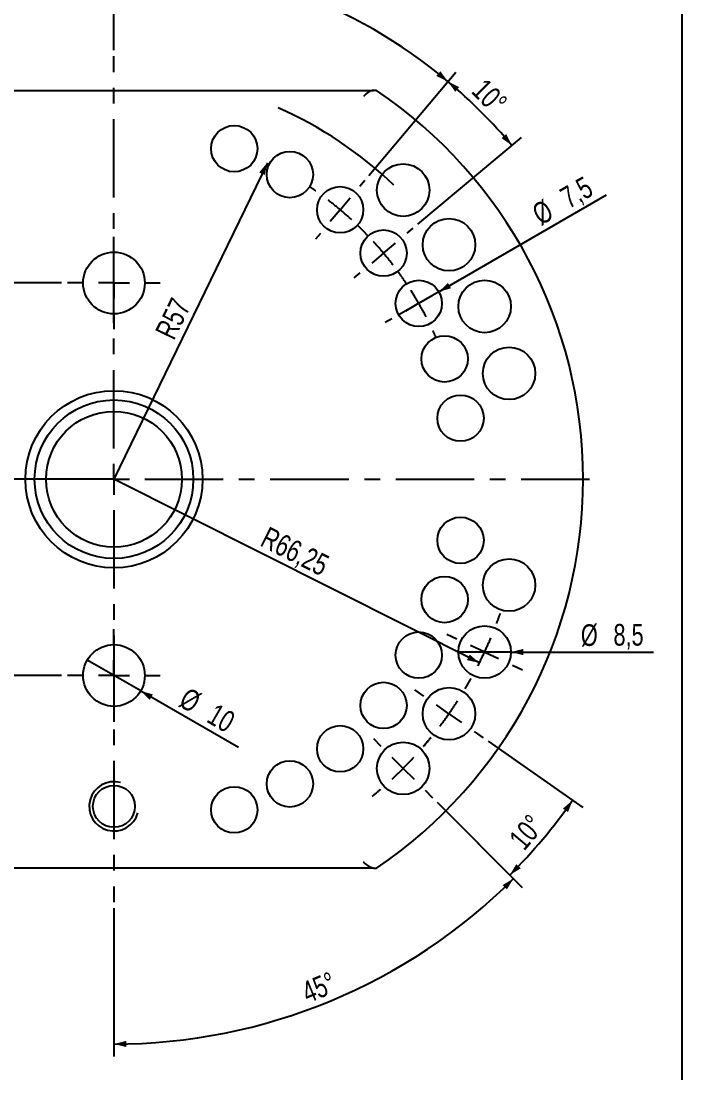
# Model space of a CAD drawing. Header units: millimetres. Extents: x 8 to 3888, y -9857 to 412.
# Drawn here: x 479 to 586, y 105.6 to 276 of the extents above; entities that cross this region are included whole.
import ezdxf

# ---------------------------------------------------------------- set-up
doc = ezdxf.new("R2010")
doc.units = ezdxf.units.MM
doc.linetypes.add('CENTERX2', pattern=[20.32, 12.7, -2.54, 2.54, -2.54])
for name, color, linetype in [('CENTERLINE', 4, 'CENTERX2'), ('DETAIL', 3, 'Continuous'), ('DIMENSIONS', 2, 'Continuous')]:
    doc.layers.add(name, color=color, linetype=linetype)
doc.layers.add('OUTLINE', color=7, linetype='Continuous', lineweight=25)
doc.styles.add('SLDTEXTSTYLE0', font='TXT', dxfattribs={"width": 0.75})
doc.dimstyles.new('SLDDIMSTYLE1', dxfattribs={"dimtxt": 3.5, "dimasz": 2, "dimexe": 0, "dimexo": 0.0625, "dimgap": 0.875, "dimtad": 1, "dimrnd": 1e-09, "dimzin": 12, "dimdsep": 46, "dimtxsty": 'SLDTEXTSTYLE0', "dimsah": 1, "dimcen": 0.09, "dimadec": 0, "dimazin": 3, "dimtfac": 1, "dimtofl": 0, "dimtmove": 0, "dimatfit": 3, "dimfxl": 0, "dimfrac": 2, "dimtolj": 1, "dimtzin": 12, "dimarcsym": 0})
doc.dimstyles.new('SLDDIMSTYLE12', dxfattribs={"dimtxt": 3.5, "dimasz": 2, "dimexe": 0, "dimexo": 0.0625, "dimgap": 0.875, "dimtad": 1, "dimrnd": 1e-09, "dimzin": 12, "dimdsep": 46, "dimtxsty": 'SLDTEXTSTYLE0', "dimsah": 1, "dimcen": 0, "dimadec": 0, "dimazin": 3, "dimtfac": 1, "dimtofl": 0, "dimtmove": 0, "dimatfit": 3, "dimfxl": 0, "dimfrac": 2, "dimtolj": 1, "dimtzin": 12, "dimarcsym": 0})
doc.dimstyles.new('SLDDIMSTYLE14', dxfattribs={"dimtxt": 3.5, "dimasz": 2, "dimexe": 0, "dimexo": 0.0625, "dimgap": 0.875, "dimtad": 1, "dimrnd": 1e-09, "dimzin": 12, "dimdsep": 46, "dimtxsty": 'SLDTEXTSTYLE0', "dimblk1": 'NONE', "dimsah": 1, "dimcen": 0, "dimadec": 0, "dimazin": 3, "dimtfac": 1, "dimtmove": 0, "dimatfit": 3, "dimldrblk": 'NONE', "dimfxl": 0, "dimfrac": 2, "dimtolj": 1, "dimtzin": 12, "dimarcsym": 0})
doc.dimstyles.new('SLDDIMSTYLE15', dxfattribs={"dimtxt": 3.5, "dimasz": 2, "dimexe": 0, "dimexo": 0.0625, "dimgap": 0.875, "dimtad": 1, "dimrnd": 1e-09, "dimzin": 12, "dimdsep": 46, "dimtxsty": 'SLDTEXTSTYLE0', "dimblk1": 'NONE', "dimsah": 1, "dimcen": 0, "dimadec": 0, "dimazin": 3, "dimtfac": 1, "dimtmove": 0, "dimatfit": 3, "dimldrblk": 'NONE', "dimfxl": 0, "dimfrac": 2, "dimtolj": 1, "dimtzin": 12, "dimarcsym": 0})
doc.dimstyles.new('SLDDIMSTYLE16', dxfattribs={"dimtxt": 3.5, "dimasz": 2, "dimexe": 0, "dimexo": 0.0625, "dimgap": 0.875, "dimtad": 1, "dimrnd": 1e-09, "dimzin": 12, "dimdsep": 46, "dimtxsty": 'SLDTEXTSTYLE0', "dimblk1": 'NONE', "dimsah": 1, "dimcen": 0, "dimadec": 0, "dimazin": 3, "dimtfac": 1, "dimtmove": 0, "dimatfit": 3, "dimldrblk": 'NONE', "dimfxl": 0, "dimfrac": 2, "dimtolj": 1, "dimtzin": 12, "dimarcsym": 0})
doc.dimstyles.new('SLDDIMSTYLE2', dxfattribs={"dimtxt": 3.5, "dimasz": 2, "dimexe": 0, "dimexo": 0.0625, "dimgap": 0.875, "dimtad": 1, "dimdec": 4, "dimzin": 12, "dimdsep": 46, "dimtxsty": 'SLDTEXTSTYLE0', "dimsah": 1, "dimcen": 0.09, "dimazin": 3, "dimtfac": 1, "dimtofl": 0, "dimtmove": 0, "dimatfit": 3, "dimfxl": 0, "dimfrac": 2, "dimtolj": 1, "dimtzin": 12, "dimarcsym": 0})
doc.dimstyles.new('SLDDIMSTYLE6', dxfattribs={"dimtxt": 3.5, "dimasz": 2, "dimexe": 0, "dimexo": 0.0625, "dimgap": 0.875, "dimtad": 1, "dimrnd": 1e-09, "dimzin": 12, "dimdsep": 46, "dimtxsty": 'SLDTEXTSTYLE0', "dimsah": 1, "dimcen": 0, "dimadec": 0, "dimazin": 3, "dimtfac": 1, "dimtofl": 0, "dimtmove": 0, "dimatfit": 3, "dimfxl": 0, "dimfrac": 2, "dimtolj": 1, "dimtzin": 12, "dimarcsym": 0})
doc.dimstyles.new('SLDDIMSTYLE7', dxfattribs={"dimtxt": 3.5, "dimasz": 2, "dimexe": 0, "dimexo": 0.0625, "dimgap": 0.875, "dimtad": 1, "dimdec": 1, "dimrnd": 1e-09, "dimzin": 12, "dimdsep": 46, "dimtxsty": 'SLDTEXTSTYLE0', "dimsah": 1, "dimcen": 0.09, "dimadec": 0, "dimazin": 3, "dimtfac": 1, "dimtdec": 1, "dimtofl": 0, "dimtmove": 0, "dimatfit": 3, "dimfxl": 0, "dimfrac": 2, "dimtolj": 1, "dimtzin": 12, "dimarcsym": 0})

# ---------------------------------------------------------------- blocks, each defined once
blk = doc.blocks.new('_D_29')
at = {"layer": 'DIMENSIONS'}
for q in [(489.67, 172.46), (514.16, 158.32)]:
    blk.add_line((498.33, 167.46), q, dxfattribs=at)
blk.add_solid([(498.33, 167.46), (499.81, 166.02), (500.31, 166.89)], dxfattribs=at)
at = {"layer": 'DIMENSIONS', "char_height": 3.5, "attachment_point": 1, "rotation": 330, "style": 'SLDTEXTSTYLE0'}
for s, insert in [('%%c', (506.04, 168.17)), ('10', (510.57, 165.56))]:
    blk.add_mtext(s, dxfattribs=dict(at, insert=insert))
blk = doc.blocks.new('_None')
blk = doc.blocks.new('_D_30')
at = {"layer": 'DIMENSIONS'}
for p, q in [((493, 201.76), (399.54, 201.76)), ((401.54, 138.76), (401.54, 201.76)), ((450.97, 138.76), (399.54, 138.76))]:
    blk.add_line(p, q, dxfattribs=at)
for points in [[(401.54, 201.76), (401.04, 199.76), (402.04, 199.76)], [(401.54, 138.76), (402.04, 140.76), (401.04, 140.76)]]:
    blk.add_solid(points, dxfattribs=at)
at = {"layer": 'DIMENSIONS', "insert": (397.03, 167.69), "char_height": 3.5, "attachment_point": 1, "rotation": 90, "style": 'SLDTEXTSTYLE0'}
blk.add_mtext('63', dxfattribs=at)
blk = doc.blocks.new('_D_31')
at = {"layer": 'DIMENSIONS'}
for p, q in [((485.5, 233.56), (407.54, 233.56)), ((409.54, 201.76), (409.54, 233.56)), ((493, 201.76), (407.54, 201.76))]:
    blk.add_line(p, q, dxfattribs=at)
for points in [[(409.54, 233.56), (409.04, 231.56), (410.04, 231.56)], [(409.54, 201.76), (410.04, 203.76), (409.04, 203.76)]]:
    blk.add_solid(points, dxfattribs=at)
at = {"layer": 'DIMENSIONS', "insert": (405.03, 213.14), "char_height": 3.5, "attachment_point": 1, "rotation": 90, "style": 'SLDTEXTSTYLE0'}
blk.add_mtext('31,8', dxfattribs=at)
blk = doc.blocks.new('_D_32')
at = {"layer": 'DIMENSIONS'}
for p, q in [((450.97, 264.76), (399.54, 264.76)), ((401.54, 201.76), (401.54, 264.76)), ((493, 201.76), (399.54, 201.76))]:
    blk.add_line(p, q, dxfattribs=at)
for points in [[(401.54, 264.76), (401.04, 262.76), (402.04, 262.76)], [(401.54, 201.76), (402.04, 203.76), (401.04, 203.76)]]:
    blk.add_solid(points, dxfattribs=at)
at = {"layer": 'DIMENSIONS', "insert": (397.03, 230.69), "char_height": 3.5, "attachment_point": 1, "rotation": 90, "style": 'SLDTEXTSTYLE0'}
blk.add_mtext('63', dxfattribs=at)
blk = doc.blocks.new('_D_33')
at = {"layer": 'DIMENSIONS'}
for p, q in [((414.76, 201.76), (407.54, 201.76)), ((409.54, 201.76), (409.54, 169.96)), ((485.5, 169.96), (407.54, 169.96))]:
    blk.add_line(p, q, dxfattribs=at)
for points in [[(409.54, 201.76), (409.04, 199.76), (410.04, 199.76)], [(409.54, 169.96), (410.04, 171.96), (409.04, 171.96)]]:
    blk.add_solid(points, dxfattribs=at)
at = {"layer": 'DIMENSIONS', "insert": (405.03, 181.33), "char_height": 3.5, "attachment_point": 1, "rotation": 90, "style": 'SLDTEXTSTYLE0'}
blk.add_mtext('31,8', dxfattribs=at)
blk = doc.blocks.new('_D_34')
at = {"layer": 'DIMENSIONS'}
for p, q in [((494, 271.3), (494, 287.9)), ((535.3, 250.97), (549.37, 267.74))]:
    blk.add_line(p, q, dxfattribs=at)
blk.add_arc((494, 201.76), 84.14, 50, 90, dxfattribs=at)
for points in [[(494, 285.9), (496, 285.37), (496.01, 286.37)], [(548.09, 266.21), (546.86, 267.87), (546.22, 267.09)]]:
    blk.add_solid(points, dxfattribs=at)
at = {"layer": 'DIMENSIONS', "insert": (521.02, 286.27), "char_height": 3.5, "attachment_point": 1, "rotation": 340, "style": 'SLDTEXTSTYLE0'}
blk.add_mtext('40°', dxfattribs=at)
blk = doc.blocks.new('_D_35')
at = {"layer": 'DIMENSIONS'}
for p, q in [((535.3, 250.97), (549.37, 267.74)), ((543.22, 243.06), (559.99, 257.13))]:
    blk.add_line(p, q, dxfattribs=at)
blk.add_arc((494, 201.76), 84.14, 40, 50, dxfattribs=at)
for points in [[(548.09, 266.21), (549.28, 264.53), (549.93, 265.29)], [(558.46, 255.84), (557.53, 257.68), (556.77, 257.03)]]:
    blk.add_solid(points, dxfattribs=at)
at = {"layer": 'DIMENSIONS', "insert": (554.2, 266.93), "char_height": 3.5, "attachment_point": 1, "rotation": 315, "style": 'SLDTEXTSTYLE0'}
blk.add_mtext('10°', dxfattribs=at)
blk = doc.blocks.new('_D_36')
at = {"layer": 'DIMENSIONS'}
blk.add_line((518.85, 253.05), (494, 201.76), dxfattribs=at)
blk.add_arc((494, 201.76), 65.79, 46.4266, 66.1633, dxfattribs=at)
blk.add_solid([(518.85, 253.05), (517.53, 251.47), (518.43, 251.04)], dxfattribs=at)
at = {"layer": 'DIMENSIONS', "insert": (500.57, 225.64), "char_height": 3.5, "attachment_point": 1, "rotation": 64.1538, "style": 'SLDTEXTSTYLE0'}
blk.add_mtext('R57', dxfattribs=at)
blk = doc.blocks.new('_D_37')
at = {"layer": 'DIMENSIONS'}
for q in [(573.8, 247.83), (540.12, 228.38)]:
    blk.add_line((546.61, 232.13), q, dxfattribs=at)
blk.add_solid([(546.61, 232.13), (548.6, 232.7), (548.1, 233.56)], dxfattribs=at)
at = {"layer": 'DIMENSIONS', "char_height": 3.5, "attachment_point": 1, "rotation": 30, "style": 'SLDTEXTSTYLE0'}
for s, insert in [('7,5', (565.92, 248.54)), ('%%c', (561.38, 245.85))]:
    blk.add_mtext(s, dxfattribs=dict(at, insert=insert))
blk = doc.blocks.new('_D_38')
at = {"layer": 'DIMENSIONS'}
for p, q in [((546.33, 149.43), (560.13, 135.63)), ((494, 132.24), (494, 108.24))]:
    blk.add_line(p, q, dxfattribs=at)
blk.add_arc((494, 201.76), 91.52, 270, 315, dxfattribs=at)
for points in [[(558.72, 137.04), (556.94, 136), (557.64, 135.29)], [(494, 110.24), (496.01, 109.76), (496, 110.76)]]:
    blk.add_solid(points, dxfattribs=at)
at = {"layer": 'DIMENSIONS', "insert": (524.05, 120.03), "char_height": 3.5, "attachment_point": 1, "rotation": 22.5, "style": 'SLDTEXTSTYLE0'}
blk.add_mtext('45°', dxfattribs=at)
blk = doc.blocks.new('_D_39')
at = {"layer": 'DIMENSIONS'}
for p, q in [((554.62, 159.31), (569.93, 148.59)), ((546.33, 149.43), (559.55, 136.21))]:
    blk.add_line(p, q, dxfattribs=at)
blk.add_arc((494, 201.76), 90.7, 315, 325, dxfattribs=at)
for points in [[(568.3, 149.74), (566.72, 148.4), (567.54, 147.82)], [(558.13, 137.63), (559.89, 138.71), (559.17, 139.4)]]:
    blk.add_solid(points, dxfattribs=at)
at = {"layer": 'DIMENSIONS', "insert": (557.76, 143.66), "char_height": 3.5, "attachment_point": 1, "rotation": 50, "style": 'SLDTEXTSTYLE0'}
blk.add_mtext('10°', dxfattribs=at)
blk = doc.blocks.new('_D_40')
at = {"layer": 'DIMENSIONS'}
blk.add_line((553.19, 172), (494, 201.76), dxfattribs=at)
blk.add_solid([(553.19, 172), (551.63, 173.35), (551.18, 172.45)], dxfattribs=at)
at = {"layer": 'DIMENSIONS', "insert": (519.05, 194.2), "char_height": 3.5, "attachment_point": 1, "rotation": 333.3114, "style": 'SLDTEXTSTYLE0'}
blk.add_mtext('R66,25', dxfattribs=at)
blk = doc.blocks.new('_D_41')
at = {"layer": 'DIMENSIONS'}
for q in [(549.8, 173.76), (581.38, 173.76)]:
    blk.add_line((558.3, 173.76), q, dxfattribs=at)
blk.add_solid([(558.3, 173.76), (560.3, 173.26), (560.3, 174.26)], dxfattribs=at)
at = {"layer": 'DIMENSIONS', "char_height": 3.5, "attachment_point": 1, "style": 'SLDTEXTSTYLE0'}
for s, insert in [('%%c', (569.63, 178.25)), ('8,5', (574.91, 178.3))]:
    blk.add_mtext(s, dxfattribs=dict(at, insert=insert))
blk = doc.blocks.new('SW_CENTERMARKSYMBOL_1')
at = {"layer": 'CENTERLINE', "color": 0}
for p, q in [((0, 5), (0, 7.5)), ((0, 0), (0, 2.5)), ((-5, 0), (-7.5, 0)), ((0, 0), (-2.5, 0)), ((0, 0), (0, -2.5)), ((0, 0), (2.5, 0)), ((5, 0), (7.5, 0)), ((0, -5), (0, -7.5))]:
    blk.add_line(p, q, dxfattribs=at)
blk = doc.blocks.new('SW_CENTERMARKSYMBOL_2')
at = {"layer": 'CENTERLINE', "color": 0}
for p, q in [((0, 5), (0, 68.55)), ((0, 0), (0, 2.5)), ((-5, 0), (-78.24, 0)), ((0, 0), (-2.5, 0)), ((0, 0), (0, -2.5)), ((0, 0), (2.5, 0)), ((5, 0), (77, 0)), ((0, -5), (0, -68.52))]:
    blk.add_line(p, q, dxfattribs=at)
blk = doc.blocks.new('SW_CENTERMARKSYMBOL_3')
at = {"layer": 'CENTERLINE', "color": 0}
for p, q in [((0, 5), (0, 7.5)), ((0, 0), (0, 2.5)), ((-5, 0), (-7.5, 0)), ((0, 0), (-2.5, 0)), ((0, 0), (0, -2.5)), ((0, 0), (2.5, 0)), ((5, 0), (7.5, 0)), ((0, -5), (0, -7.5))]:
    blk.add_line(p, q, dxfattribs=at)
blk = doc.blocks.new('SW_CENTERMARKSYMBOL_4')
at = {"layer": 'CENTERLINE', "color": 0}
for p, q in [((3.21, 3.83), (4.02, 4.79)), ((0, 0), (1.61, 1.92)), ((0, 0), (-1.61, -1.92)), ((10.86, -3.81), (11.81, -3.01)), ((-3.21, -3.83), (-4.02, -4.79)), ((7.03, -7.03), (8.94, -5.42)), ((7.03, -7.03), (5.11, -8.63)), ((3.2, -10.24), (2.24, -11.04)), ((17.05, -12.66), (18.14, -12.04)), ((12.72, -15.16), (10.56, -16.41)), ((12.72, -15.16), (14.89, -13.91)), ((8.39, -17.66), (7.31, -18.29))]:
    blk.add_line(p, q, dxfattribs=at)
for start, end in [(55.0259, 56.2824), (50, 52.513), (47.487, 50), (45.0259, 46.2824), (43.7176, 44.9741), (40, 42.513), (37.487, 40), (35.0259, 36.2824), (33.7176, 34.9741), (30, 32.513), (27.487, 30), (23.7176, 24.9741)]:
    blk.add_arc((-36.64, -43.66), 57, start, end, dxfattribs=at)
blk = doc.blocks.new('SW_CENTERMARKSYMBOL_5')
at = {"layer": 'CENTERLINE', "color": 0}
for p, q in [((8.67, 20.96), (7.08, 21.7)), ((13.2, 18.85), (10.93, 19.9)), ((13.2, 18.85), (15.46, 17.79)), ((17.73, 16.73), (19.31, 15.99)), ((3.33, 11.71), (1.89, 12.72)), ((7.42, 8.85), (5.38, 10.28)), ((7.42, 8.85), (9.47, 7.41)), ((11.52, 5.98), (12.95, 4.97)), ((-3.54, 3.54), (-4.77, 4.77)), ((0, 0), (-1.77, 1.77)), ((0, 0), (1.77, -1.77)), ((3.54, -3.54), (4.77, -4.77))]:
    blk.add_line(p, q, dxfattribs=at)
for start, end in [(339.3242, 340.8377), (335, 337.1621), (332.8379, 335), (329.1623, 330.6758), (329.3242, 330.8377), (325, 327.1621), (322.8379, 325), (319.1623, 320.6758), (319.3242, 320.8377), (315, 317.1621), (312.8379, 315), (309.1623, 310.6758)]:
    blk.add_arc((-46.85, 46.85), 66.25, start, end, dxfattribs=at)

msp = doc.modelspace()

# ---------------------------------------------------------------- linework, layer by layer
at = {"layer": 'DETAIL'}
msp.add_arc((494.00245, 148.75653), 4, 75, 345, dxfattribs=at)
at = {"layer": 'OUTLINE'}
for p, q in [((586, 412), (586, 8)), ((451.97456, 264.75653), (536.03034, 264.75653)), ((536.03034, 138.75653), (451.97456, 138.75653))]:
    msp.add_line(p, q, dxfattribs=at)
for centre, radius in [((513.4976, 255.31901), 3.75), ((522.50245, 251.11998), 3.75), ((540.84827, 248.60236), 4.25), ((530.64134, 245.42107), 3.75), ((548.27127, 239.75597), 4.25), ((537.66698, 238.39543), 3.75), ((494.00245, 233.55653), 5), ((543.3659, 230.25653), 3.75), ((554.04534, 229.75499), 4.25), ((547.56493, 221.25168), 3.75), ((557.99504, 218.9033), 4.25), ((494.00245, 201.75653), 14.35), ((550.13649, 211.65448), 3.75), ((494.00245, 201.75653), 12.85), ((494.00245, 201.75653), 11), ((550.13649, 191.85859), 3.75), ((557.99504, 184.60977), 4.25), ((547.56493, 182.26139), 3.75), ((554.04534, 173.75807), 4.25), ((543.3659, 173.25653), 3.75), ((494.00245, 169.95653), 5), ((537.66698, 165.11764), 3.75), ((548.27127, 163.75709), 4.25), ((530.64134, 158.092), 3.75), ((540.84827, 154.91071), 4.25), ((522.50245, 152.39309), 3.75), ((494.00245, 148.75653), 3.4), ((513.4976, 148.19405), 3.75)]:
    msp.add_circle(centre, radius, dxfattribs=at)
msp.add_arc((494.00245, 201.75653), 76, 304.0092414, 55.9907586, dxfattribs=at)
for points, knots in [([(536.03034, 264.75653), (535.89314, 264.75653), (535.76019, 264.7306), (535.49026, 264.62945), (535.35473, 264.55415), (535.08483, 264.36891), (534.94728, 264.25675), (534.74351, 264.07702), (534.67559, 264.0149), (534.5386, 263.88737), (534.46858, 263.82104), (534.40047, 263.75653)], [0, 0, 0, 0, 0.25, 0.25, 0.5, 0.5, 0.75, 0.75, 0.875, 0.875, 1, 1, 1, 1]), ([(536.51127, 264.75653), (536.51127, 264.75653), (536.46011, 264.75653), (536.28732, 264.75653), (536.16662, 264.75653), (536.03034, 264.75653)], [0, 0, 0, 0, 0.5, 0.5, 1, 1, 1, 1]), ([(536.03034, 138.75653), (535.89314, 138.75653), (535.76019, 138.78247), (535.49026, 138.88362), (535.35473, 138.95892), (535.08483, 139.14415), (534.94728, 139.25632), (534.74351, 139.43605), (534.67559, 139.49816), (534.5386, 139.62569), (534.46858, 139.69202), (534.40047, 139.75653)], [0, 0, 0, 0, 0.25, 0.25, 0.5, 0.5, 0.75, 0.75, 0.875, 0.875, 1, 1, 1, 1]), ([(536.03034, 138.75653), (536.16671, 138.75653), (536.28791, 138.75653), (536.41746, 138.75653), (536.45246, 138.75653), (536.49908, 138.75653), (536.51127, 138.75653), (536.51127, 138.75653)], [0, 0, 0, 0, 0.5, 0.5, 0.75, 0.75, 1, 1, 1, 1])]:
    msp.add_open_spline(points, degree=3, knots=knots, dxfattribs=at)

# ---------------------------------------------------------------- block references
at = {"layer": 'CENTERLINE'}
for name, p in [('SW_CENTERMARKSYMBOL_2', (494.00245, 201.75653)), ('SW_CENTERMARKSYMBOL_4', (530.64134, 245.42107)), ('SW_CENTERMARKSYMBOL_3', (494.00245, 233.55653)), ('SW_CENTERMARKSYMBOL_5', (540.84827, 154.91071)), ('SW_CENTERMARKSYMBOL_1', (494.00245, 169.95653))]:
    msp.add_blockref(name, p, dxfattribs=at)

# ---------------------------------------------------------------- dimensions: what is measured, and where the dimension line sits
at = {"layer": 'DIMENSIONS'}
for base, line1, line2, picture, middle in [((522.78, 280.8222), ((494.00245, 270.30162), (494.00245, 133.24111)), ((534.65877, 250.20884), (526.62392, 240.63329)), '_D_34', (522.78, 280.8222)), ((529.02519, 117.20417), ((545.62124, 150.13774), (536.0753, 159.68368)), ((494.00245, 270.30162), (494.00245, 133.24111)), '_D_38', (529.02519, 117.20417)), ((553.49835, 261.25244), ((534.65877, 250.20884), (526.62392, 240.63329)), ((542.45476, 242.41285), (532.8792, 234.378)), '_D_35', (553.49835, 261.25244)), ((563.479, 143.45879), ((545.62124, 150.13774), (536.0753, 159.68368)), ((553.80055, 159.88545), (542.742, 167.62874)), '_D_39', (563.479, 143.45879))]:
    dim = msp.add_angular_dim_2l(base=base, line1=line1, line2=line2, dimstyle='SLDDIMSTYLE2', dxfattribs=at)
    dim.commit()
    dim.dimension.update_dxf_attribs({"geometry": picture, "text_midpoint": middle, "dimtype": 162})
for base, p1, p2, dimstyle, picture, middle in [((401.53785, 264.75653), (494.00245, 201.75653), (451.97456, 264.75653), 'SLDDIMSTYLE1', '_D_32', (401.53785, 233.25653)), ((409.53785, 233.55653), (494.00245, 201.75653), (486.50245, 233.55653), 'SLDDIMSTYLE7', '_D_31', (409.53785, 217.65653)), ((401.53785, 201.75653), (451.97456, 138.75653), (494.00245, 201.75653), 'SLDDIMSTYLE7', '_D_30', (401.53785, 170.25653)), ((409.53785, 169.95653), (415.76401, 201.75653), (486.50245, 169.95653), 'SLDDIMSTYLE1', '_D_33', (409.53785, 185.85653))]:
    dim = msp.add_linear_dim(base=base, p1=p1, p2=p2, angle=90, dimstyle=dimstyle, dxfattribs=at)
    dim.commit()
    dim.dimension.update_dxf_attribs({"geometry": picture, "text_midpoint": middle, "dimtype": 160})
for mpoint, dimstyle, picture, middle in [((518.852, 253.05468), 'SLDDIMSTYLE6', '_D_36', (506.42723, 227.40562)), ((553.1942, 172.00088), 'SLDDIMSTYLE12', '_D_40', (523.59834, 186.87872))]:
    dim = msp.add_radius_dim(center=(494.00245, 201.75653), mpoint=mpoint, dimstyle=dimstyle, dxfattribs=at)
    dim.commit()
    dim.dimension.update_dxf_attribs({"geometry": picture, "text_midpoint": middle, "dimtype": 164})
for p1, p2, dimstyle, picture, middle in [((540.1183, 228.38153), (546.61349, 232.13153), 'SLDDIMSTYLE15', '_D_37', (568.82695, 244.95649)), ((549.79534, 173.75807), (558.29534, 173.75807), 'SLDDIMSTYLE16', '_D_41', (575.68437, 173.75808)), ((489.67232, 172.45653), (498.33258, 167.45653), 'SLDDIMSTYLE14', '_D_29', (508.4865, 161.59418))]:
    dim = msp.add_diameter_dim_2p(p1=p1, p2=p2, dimstyle=dimstyle, dxfattribs=at)
    dim.commit()
    dim.dimension.update_dxf_attribs({"geometry": picture, "text_midpoint": middle, "dimtype": 163})

doc.saveas('drawing.dxf')
